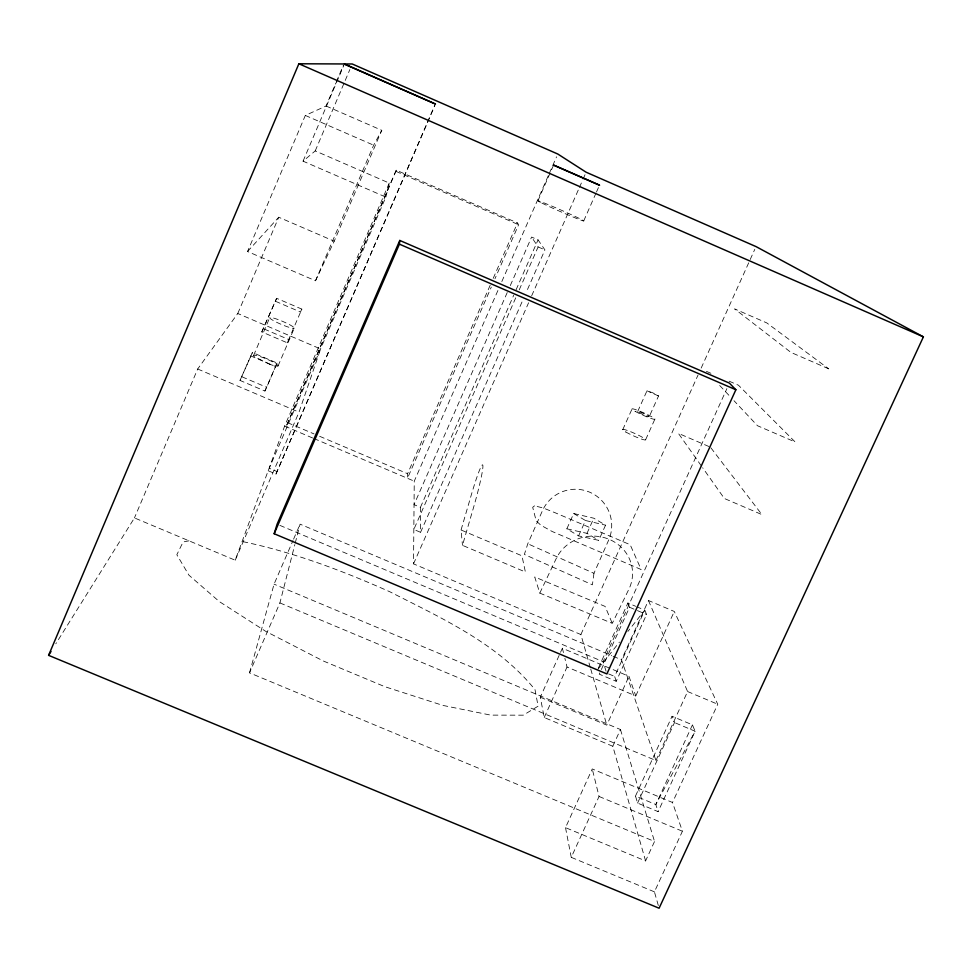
<?xml version="1.0" encoding="UTF-8"?>
<svg xmlns="http://www.w3.org/2000/svg" width="972" height="972" viewBox="0 0 972 972"><rect width="100%" height="100%" fill="white"/><g stroke="black" fill="none" stroke-linecap="round" stroke-linejoin="round"><path stroke-width="0.73" stroke-dasharray="4.86 3.65" d="M590.332 667.618L580.879 634.546L413.525 563.869L414.254 481.176L498.794 288.49M490.167 285.282L407.596 473.704L407.487 478.297L491.297 287.092M593.953 573.298L592.41 584.816L524.37 554.441L527.784 543.761L542.449 510.713A36.243 36.146 52.5 0 1 590.174 492.391A36.243 36.146 52.5 0 1 608.618 540.189L593.953 573.298L527.784 543.761M396.26 170.185L286.084 426.696L396.26 170.185L517.493 222.94L518.623 224.739L494.942 278.782M385.86 197.097L389.237 183.076L315.22 150.903L303.057 161.17L385.86 197.097L268.175 470.74L235.212 560.224L134.452 517.918L55.817 643.792M658.323 905.491L654.423 891.846L682.417 831.23L672.503 802.483L592.252 768.949L565.51 827.646L645.578 860.925L654.533 841.485L249.525 672.843L279.9 602.919L294.844 544.575M295.221 543.117L300.081 524.163L611.728 655.687M249.525 672.843L274.055 584.16L292.985 540.529M461.056 529.983L471.42 494.529A38.175 2.794 -74.4 0 1 482.865 465.467A38.175 2.794 -74.4 0 1 473.182 508.733L462.478 545.341L525.378 571.986L521.952 555.814L461.056 529.983L462.478 545.341M235.212 560.224L299.024 412.152L320.614 348.972L237.775 313.506L197.68 369.008L134.452 517.918M268.175 470.74L275.975 474.044L434.788 105.183M389.237 183.076L284.626 426.076L269.11 468.188L276.874 471.469M326.057 106.009L381.777 130.309L334.21 241.202L315.511 280.762L247.556 251.517L305.33 115.437L326.057 106.009L335.862 82.948M237.775 313.506L278.733 217.242L334.21 241.202M336.446 81.587L343.371 65.306M303.057 161.17L343.833 65.343M315.22 150.903L349.884 69.498M240.011 380.429L252.416 352.508L277.069 363.042L266.656 387.318L264.919 391.036L240.011 380.429L252.416 352.508M261.796 331.914L276.643 298.307L301.842 309.12L287.275 342.812L261.796 331.914L276.643 298.307M253.583 355.497L269.742 317.65M264.919 391.036L277.069 363.042M278.065 365.958L294.261 328.159A13.341 1.652 23.1 0 0 276.473 318.998A13.341 1.652 23.1 0 0 275.258 321.586A13.341 1.652 23.1 0 0 294.261 328.159M315.511 280.762L373.649 145.192L381.777 130.309M275.975 474.044L434.909 105.438M293.568 539.156L300.081 524.163M493.205 278.357L517.493 222.94M501.831 281.552L548.67 174.814M549.277 173.429L556.579 156.796M537.905 200.876L553.603 165.094M507.238 292.511L414.048 504.65L420.426 507.36L420.572 532.316L413.829 529.461L516.181 296.8M510.288 285.586L531.599 237.059L538.051 239.853L544.928 249.901L526.022 292.815M420.426 507.36L513.678 295.294M516.108 289.753L538.051 239.853M519.218 289.875L538.111 246.937L531.599 237.059M420.572 532.316L522.985 299.74M413.525 563.869L528.598 302.766M531.66 295.816L578.79 188.872M579.397 187.487L582.459 180.537M583.066 179.152L585.521 173.599M583.735 220.875L595.86 193.416M596.468 192.043L599.505 185.178M566.834 528.829L573.687 513.52L593.783 518.21L605.556 525.159L598.716 540.359L578.595 535.888L566.834 528.829L586.991 533.349L598.716 540.359M622.712 429.745L631.97 409.115M578.595 535.888L585.496 520.518L605.556 525.159M637.693 411.484L646.975 390.817L652.88 392.846L658.542 395.969L649.247 416.636M586.991 533.349L593.783 518.21M645.675 439.611L654.946 419.005M645.578 860.925L612.81 746.265L544.223 717.518L540.298 697.228L559.921 653.682M560.54 652.321L562.375 648.239L628.981 676.318L635.761 695.94L567.028 667.011L564.878 658.348M580.879 634.546L698.066 374.985M701.177 368.084L754.782 249.354M544.223 717.518L567.028 667.011M598.448 667.971L627.9 602.992L635.688 606.297M606.054 671.202L603.102 661.677L726.886 388.63M627.9 602.992L629.564 607.281L599.25 674.155L616.212 681.299L646.587 614.486L644.776 610.149L636.988 606.844M279.9 602.919L655.942 760.517L621.509 659.806L648.458 600.502L674.276 611.461L717.749 704.25L672.503 802.483M616.212 681.299L614.656 676.439L644.776 610.149L627.876 631.46M540.298 697.228L606.771 725.124L628.981 676.318M612.81 746.265L620.452 729.522L274.055 584.16M635.761 695.94L674.276 611.461M654.423 891.846L571.257 857.353L599.056 796.469L592.252 768.949M635.494 796.044L672.053 716.279L692.453 724.857L695.102 731.236L658.105 811.644L637.583 803.066L635.494 796.044L655.821 804.537L658.105 811.644M655.942 760.517L687.593 691.529L648.458 600.502M637.583 803.066L674.507 722.573L672.053 716.279M692.453 724.857L655.821 804.537L695.102 731.236L674.507 722.573M287.275 342.812L288.793 339.568L263.619 328.791M301.842 309.12L300.47 312.012L274.967 301.065M539.8 593.102L556.166 558.669A39.974 37.665 -5 0 1 609.152 539.326A39.974 37.665 -5 0 1 628.896 589.178L612.287 623.38L539.8 593.102L534.722 576.967L605.106 606.419L612.287 623.38M597.816 669.356L619.419 642.115M247.556 251.517L278.733 217.242M188.993 540.821L183.113 541.963L176.843 554.708L188.92 575.157L219.393 601.632L265.818 631.387L323.251 660.96L384.815 686.682L442.916 705.417L490.702 715.125L523.276 715.173L538.111 706.17L535.025 689.695C497.7 643.415 441.653 618.192 389.857 591.778C342.253 570.576 293.24 552.12 242.113 541.489M658.542 395.969L646.975 390.817M599.056 796.469L682.417 831.23M608.642 673.912L614.656 676.439M613.125 656.27L621.509 659.806M687.593 691.529L717.749 704.25M279.887 525.39L603.102 661.677M287.554 422.662L314.078 433.937M319.654 436.307L407.596 473.704M284.626 426.076L312.595 437.971M313.992 438.566L414.254 481.176M629.564 607.281L646.587 614.486M250.509 355.837L275.44 366.48M242.028 376.832L266.656 387.318M197.68 369.008L299.024 412.152M708.977 446.537L678.383 433.366L701.796 466.536M706.413 371.34L713.084 374.232M729.109 381.17L738.465 385.216L795.169 441.993L757.504 425.736L733.994 400.707M396.017 171.4L518.623 224.739M538.111 246.937L544.928 249.901M305.33 115.437L373.649 145.192M573.687 513.52L585.496 520.518M719.693 385.483L729.911 396.357M710.933 447.873L761.902 514.589L724.334 498.478L702.659 467.763M620.452 729.522L654.533 841.485M590.745 669.052L606.771 725.124M562.375 648.239L563.456 652.564M565.51 827.646L571.257 857.353M534.527 505.829L532.692 507.311L536.216 520.943L541.003 525.317L552.157 531.49L641.131 569.507L630.184 544.721L555.522 512.912L543.214 507.992L534.527 505.829M269.73 364.293L254.154 356.53A13.316 1.883 23 0 1 261.954 357.198A13.316 1.883 23 0 1 277.457 364.925A13.316 1.883 23 0 1 269.73 364.293M828.703 368.825L790.929 352.411L734.613 308.902L766.75 322.898L828.703 368.825M635.129 411.314A12.648 1.239 24.1 0 0 654.557 419.357A12.648 1.239 24.1 0 0 640.706 411.533A12.648 1.239 24.1 0 0 635.129 411.314M625.847 432.018A12.636 1.349 24.2 0 0 645.262 440.012A12.636 1.349 24.2 0 0 631.496 432.054A12.636 1.349 24.2 0 0 625.847 432.018M638.798 412.395A6.318 0.62 24.1 0 0 648.749 416.672A6.318 0.62 24.1 0 0 642.857 413.124A6.318 0.62 24.1 0 0 638.798 412.395M541.878 203.075A25.078 0.826 23.7 0 0 581.548 220.365A25.078 0.826 23.7 0 0 559.082 209.223A25.078 0.826 23.7 0 0 541.878 203.075"/><path stroke-width="1.46" d="M274.177 533.737L399.407 244.154L399.784 240.449L729.389 383.114L735.865 389.748L606.893 673.924L274.177 533.737L277.093 524.212L399.784 240.449M48.6 655.347L298.866 63.775L343.942 63.958L435.505 104.053L344.416 63.958L352.228 63.982L557.794 154.026L586.128 172.214L756.022 246.596L923.4 336.859L659.101 908.225L48.6 655.347L51.006 651.495M399.407 244.154L735.865 389.748M298.866 63.775L923.4 336.859M599.505 185.178L553.603 165.094L599.505 185.178"/></g></svg>
